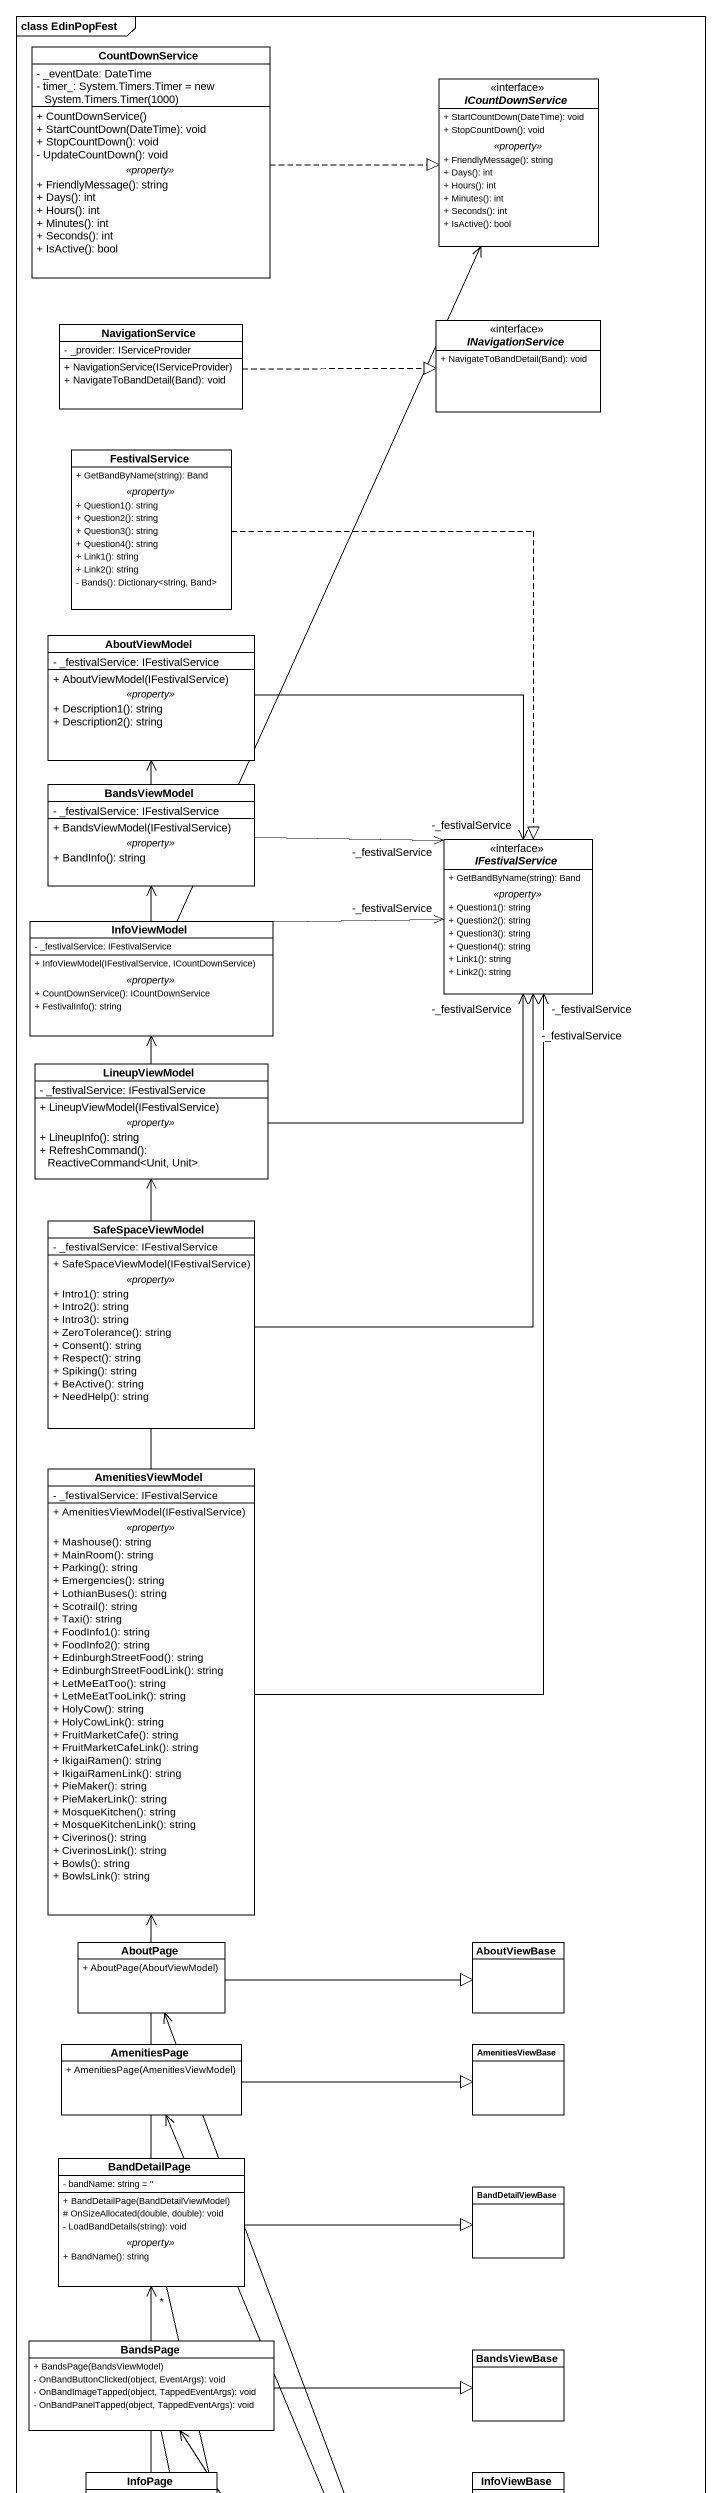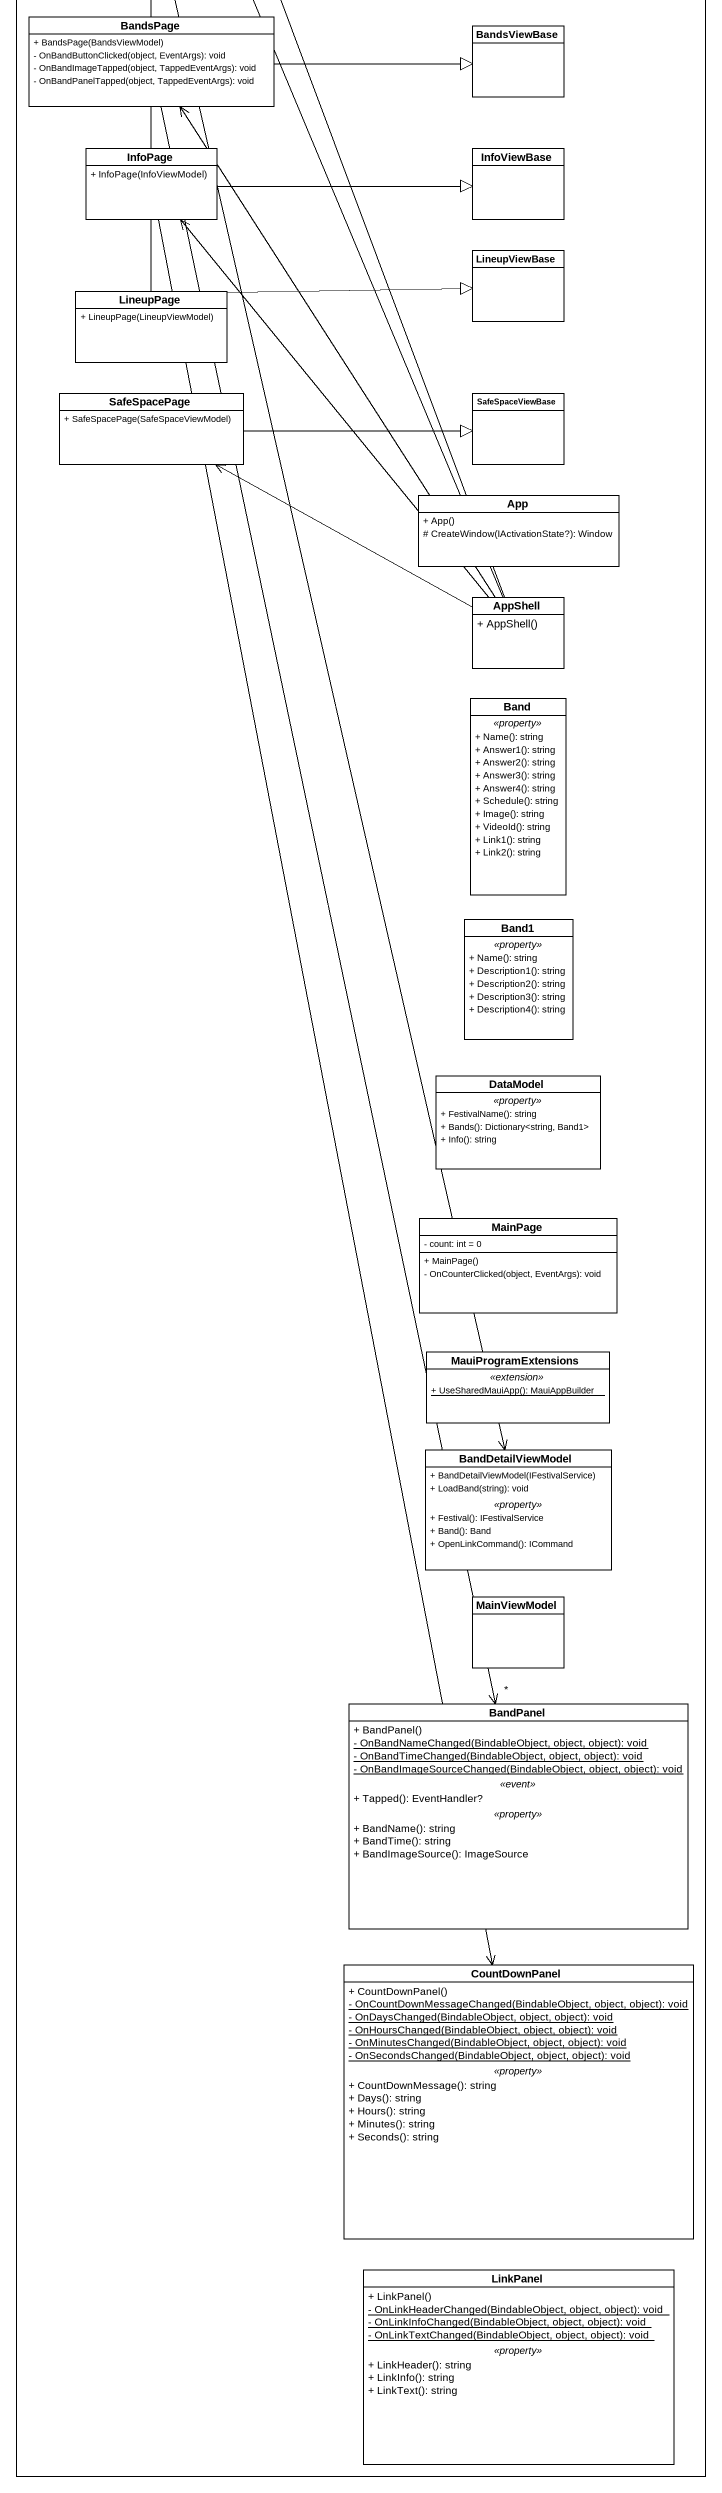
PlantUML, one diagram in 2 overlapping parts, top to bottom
@startuml
mainframe class EdinPopFest
hide circle
hide empty members
skinparam classAttributeIconSize 0
class CountDownService {
  - _eventDate: DateTime
  {field} - timer_: System.Timers.Timer = new System.Timers.Timer(1000)
  --
  + CountDownService()
  + StartCountDown(DateTime): void
  + StopCountDown(): void
  - UpdateCountDown(): void
  .. <<property>> ..
  + FriendlyMessage(): string
  + Days(): int
  + Hours(): int
  + Minutes(): int
  + Seconds(): int
  + IsActive(): bool
}
interface ICountDownService {
  + StartCountDown(DateTime): void
  + StopCountDown(): void
  .. <<property>> ..
  + FriendlyMessage(): string
  + Days(): int
  + Hours(): int
  + Minutes(): int
  + Seconds(): int
  + IsActive(): bool
}
class NavigationService {
  - _provider: IServiceProvider
  + NavigationService(IServiceProvider)
  + NavigateToBandDetail(Band): void
}
interface INavigationService {
  + NavigateToBandDetail(Band): void
}
class FestivalService {
  + GetBandByName(string): Band
  .. <<property>> ..
  + Question1(): string
  + Question2(): string
  + Question3(): string
  + Question4(): string
  + Link1(): string
  + Link2(): string
  - Bands(): Dictionary<string, Band>
}
class AboutViewModel {
  - _festivalService: IFestivalService
  --
  + AboutViewModel(IFestivalService)
  .. <<property>> ..
  + Description1(): string
  + Description2(): string
}
class BandsViewModel {
  - _festivalService: IFestivalService
  --
  + BandsViewModel(IFestivalService)
  .. <<property>> ..
  + BandInfo(): string
}
interface IFestivalService {
  + GetBandByName(string): Band
  .. <<property>> ..
  + Question1(): string
  + Question2(): string
  + Question3(): string
  + Question4(): string
  + Link1(): string
  + Link2(): string
}
class InfoViewModel {
  - _festivalService: IFestivalService
  --
  + InfoViewModel(IFestivalService, ICountDownService)
  .. <<property>> ..
  + CountDownService(): ICountDownService
  + FestivalInfo(): string
}
class LineupViewModel {
  - _festivalService: IFestivalService
  --
  + LineupViewModel(IFestivalService)
  .. <<property>> ..
  + LineupInfo(): string
  + RefreshCommand(): ReactiveCommand<Unit, Unit>
}
class SafeSpaceViewModel {
  - _festivalService: IFestivalService
  --
  + SafeSpaceViewModel(IFestivalService)
  .. <<property>> ..
  + Intro1(): string
  + Intro2(): string
  + Intro3(): string
  + ZeroTolerance(): string
  + Consent(): string
  + Respect(): string
  + Spiking(): string
  + BeActive(): string
  + NeedHelp(): string
}
class AmenitiesViewModel {
  - _festivalService: IFestivalService
  --
  + AmenitiesViewModel(IFestivalService)
  .. <<property>> ..
  + Mashouse(): string
  + MainRoom(): string
  + Parking(): string
  + Emergencies(): string
  + LothianBuses(): string
  + Scotrail(): string
  + Taxi(): string
  + FoodInfo1(): string
  + FoodInfo2(): string
  + EdinburghStreetFood(): string
  + EdinburghStreetFoodLink(): string
  + LetMeEatToo(): string
  + LetMeEatTooLink(): string
  + HolyCow(): string
  + HolyCowLink(): string
  + FruitMarketCafe(): string
  + FruitMarketCafeLink(): string
  + IkigaiRamen(): string
  + IkigaiRamenLink(): string
  + PieMaker(): string
  + PieMakerLink(): string
  + MosqueKitchen(): string
  + MosqueKitchenLink(): string
  + Civerinos(): string
  + CiverinosLink(): string
  + Bowls(): string
  + BowlsLink(): string
}
class AboutPage {
  + AboutPage(AboutViewModel)
}
class AboutViewBase
class AmenitiesPage {
  + AmenitiesPage(AmenitiesViewModel)
}
class AmenitiesViewBase
class BandDetailPage {
  - bandName: string = ''
  --
  + BandDetailPage(BandDetailViewModel)
  # OnSizeAllocated(double, double): void
  - LoadBandDetails(string): void
  .. <<property>> ..
  + BandName(): string
}
class BandDetailViewBase
class BandsPage {
  + BandsPage(BandsViewModel)
  - OnBandButtonClicked(object, EventArgs): void
  - OnBandImageTapped(object, TappedEventArgs): void
  - OnBandPanelTapped(object, TappedEventArgs): void
}
class BandsViewBase
class InfoPage {
  + InfoPage(InfoViewModel)
}
class InfoViewBase
class LineupViewBase
class LineupPage {
  + LineupPage(LineupViewModel)
}
class SafeSpacePage {
  + SafeSpacePage(SafeSpaceViewModel)
}
class SafeSpaceViewBase
class App {
  + App()
  # CreateWindow(IActivationState?): Window
}
class AppShell {
  + AppShell()
}
class Band {
  .. <<property>> ..
  + Name(): string
  + Answer1(): string
  + Answer2(): string
  + Answer3(): string
  + Answer4(): string
  + Schedule(): string
  + Image(): string
  + VideoId(): string
  + Link1(): string
  + Link2(): string
}
class Band1 {
  .. <<property>> ..
  + Name(): string
  + Description1(): string
  + Description2(): string
  + Description3(): string
  + Description4(): string
}
class DataModel {
  .. <<property>> ..
  + FestivalName(): string
  + Bands(): Dictionary<string, Band1>
  + Info(): string
}
class MainPage {
  - count: int = 0
  + MainPage()
  - OnCounterClicked(object, EventArgs): void
}
class MauiProgramExtensions {
  .. <<extension>> ..
  {static} + UseSharedMauiApp(): MauiAppBuilder
}
class BandDetailViewModel {
  + BandDetailViewModel(IFestivalService)
  + LoadBand(string): void
  .. <<property>> ..
  + Festival(): IFestivalService
  + Band(): Band
  + OpenLinkCommand(): ICommand
}
class MainViewModel
class BandPanel {
  + BandPanel()
  {static} - OnBandNameChanged(BindableObject, object, object): void
  {static} - OnBandTimeChanged(BindableObject, object, object): void
  {static} - OnBandImageSourceChanged(BindableObject, object, object): void
  .. <<event>> ..
  + Tapped(): EventHandler?
  .. <<property>> ..
  + BandName(): string
  + BandTime(): string
  + BandImageSource(): ImageSource
}
class CountDownPanel {
  + CountDownPanel()
  {static} - OnCountDownMessageChanged(BindableObject, object, object): void
  {static} - OnDaysChanged(BindableObject, object, object): void
  {static} - OnHoursChanged(BindableObject, object, object): void
  {static} - OnMinutesChanged(BindableObject, object, object): void
  {static} - OnSecondsChanged(BindableObject, object, object): void
  .. <<property>> ..
  + CountDownMessage(): string
  + Days(): string
  + Hours(): string
  + Minutes(): string
  + Seconds(): string
}
class LinkPanel {
  + LinkPanel()
  {static} - OnLinkHeaderChanged(BindableObject, object, object): void
  {static} - OnLinkInfoChanged(BindableObject, object, object): void
  {static} - OnLinkTextChanged(BindableObject, object, object): void
  .. <<property>> ..
  + LinkHeader(): string
  + LinkInfo(): string
  + LinkText(): string
}
CountDownService .right.|> ICountDownService
NavigationService .right.|> INavigationService
FestivalService ..|> IFestivalService
AboutViewModel -right-> "-_festivalService" IFestivalService
BandsViewModel -right-> "-_festivalService" IFestivalService
InfoViewModel -up-> ICountDownService
InfoViewModel -right-> "-_festivalService" IFestivalService
LineupViewModel -right-> "-_festivalService" IFestivalService
SafeSpaceViewModel -up-> "-_festivalService" IFestivalService
AmenitiesViewModel -up-> "-_festivalService" IFestivalService
AboutPage -up-> AboutViewModel
AboutPage -right-|> AboutViewBase
AmenitiesPage -up-> AmenitiesViewModel
AmenitiesPage -right-|> AmenitiesViewBase
BandDetailPage -right-|> BandDetailViewBase
BandDetailPage --> BandDetailViewModel
BandsPage -up-> BandsViewModel
BandsPage -up-> "*" BandDetailPage
BandsPage -right-|> BandsViewBase
BandsPage --> "*" BandPanel
InfoPage -up-> InfoViewModel
InfoPage -right-|> InfoViewBase
InfoPage --> CountDownPanel
LineupPage -up-> LineupViewModel
LineupPage -right-|> LineupViewBase
SafeSpacePage -right-|> SafeSpaceViewBase
AppShell -up-> AboutPage
AppShell -up-> AmenitiesPage
AppShell -up-> BandsPage
AppShell -up-> InfoPage
AppShell -left-> SafeSpacePage
@enduml
